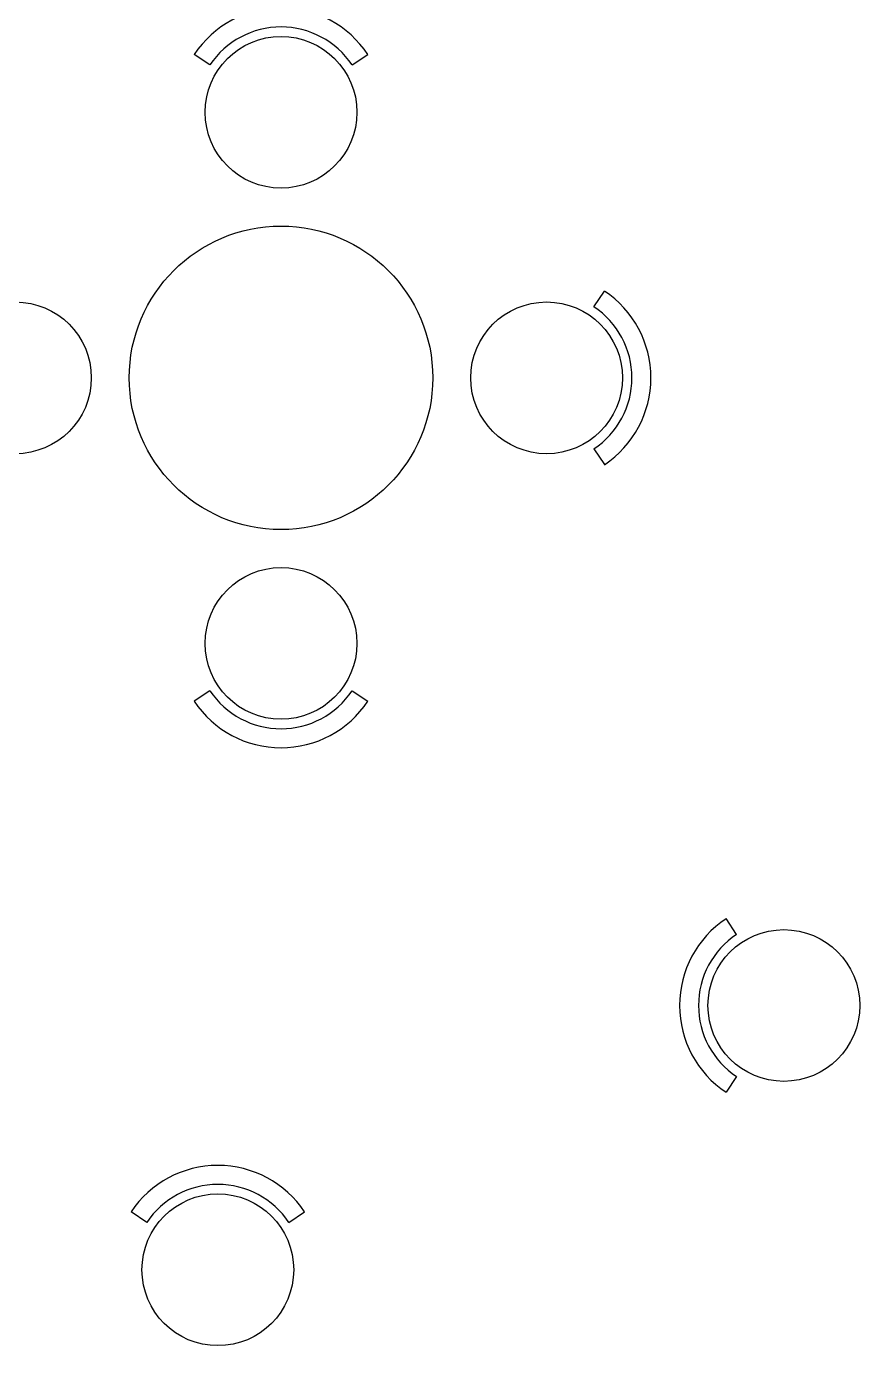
# Model space of a CAD drawing. Header units: millimetres. Extents: x 209.8 to 281.8, y 45 to 110.
# Drawn here: x 243.877 to 246.08, y 81.983 to 85.476 of the extents above; entities that cross this region are included whole.
import ezdxf

# ---------------------------------------------------------------- set-up
doc = ezdxf.new("R2010")
doc.units = ezdxf.units.MM
doc.header["$LTSCALE"] = 0.65
doc.linetypes.add('DASHED', pattern=[0.75, 0.5, -0.25])
for name, color, linetype in [('mobiliario', 30, 'Continuous'), ('murodelgado', 1, 'Continuous'), ('murosgrueso', 5, 'Continuous')]:
    doc.layers.add(name, color=color, linetype=linetype)

msp = doc.modelspace()

# ---------------------------------------------------------------- linework, layer by layer
at = {"layer": 'mobiliario'}
for p, q in [((244.3603, 85.3745), (244.3187, 85.4022)), ((244.7347, 85.3745), (244.7763, 85.4022)), ((245.3723, 84.737), (245.4, 84.7786)), ((245.3723, 84.3625), (245.4, 84.3209)), ((244.3603, 83.725), (244.3187, 83.6972)), ((244.7347, 83.725), (244.7763, 83.6972)), ((245.7482, 83.0826), (245.7204, 83.1242)), ((245.7482, 82.7081), (245.7204, 82.6665)), ((244.1938, 82.3235), (244.1522, 82.3512)), ((244.5682, 82.3235), (244.6098, 82.3512))]:
    msp.add_line(p, q, dxfattribs=at)
for centre, radius in [((244.5475, 85.2497), 0.2), ((244.5475, 84.5497), 0.4), ((243.8475, 84.5497), 0.2), ((245.2475, 84.5497), 0.2), ((244.5475, 83.8497), 0.2), ((245.8729, 82.8953), 0.2), ((244.381, 82.1987), 0.2)]:
    msp.add_circle(centre, radius, dxfattribs=at)
for centre, radius, start, end in [((244.5475, 85.2497), 0.275, 33.6807, 146.3193), ((244.5475, 85.2497), 0.225, 33.6807, 146.3193), ((245.2475, 84.5497), 0.275, 303.6807, 56.3193), ((245.2475, 84.5497), 0.225, 303.6807, 56.3193), ((244.5475, 83.8497), 0.225, 213.6807, 326.3193), ((244.5475, 83.8497), 0.275, 213.6807, 326.3193), ((245.8729, 82.8953), 0.275, 123.6807, 236.3193), ((245.8729, 82.8953), 0.225, 123.6807, 236.3193), ((244.381, 82.1987), 0.275, 33.6807, 146.3193), ((244.381, 82.1987), 0.225, 33.6807, 146.3193)]:
    msp.add_arc(centre, radius, start, end, dxfattribs=at)
at = {"layer": 'murodelgado'}
for radius, start, end in [(10, 323.63911, 76.14658), (9.85, 323.68642, 76.82909)]:
    msp.add_arc((241.755, 86.8853), radius, start, end, dxfattribs=at)
at = {"layer": 'murosgrueso', "linetype": 'DASHED', "ltscale": 1.5}
msp.add_arc((241.755, 86.8853), 10.35, 323.63911, 69.67873, dxfattribs=at)

doc.saveas('drawing.dxf')
